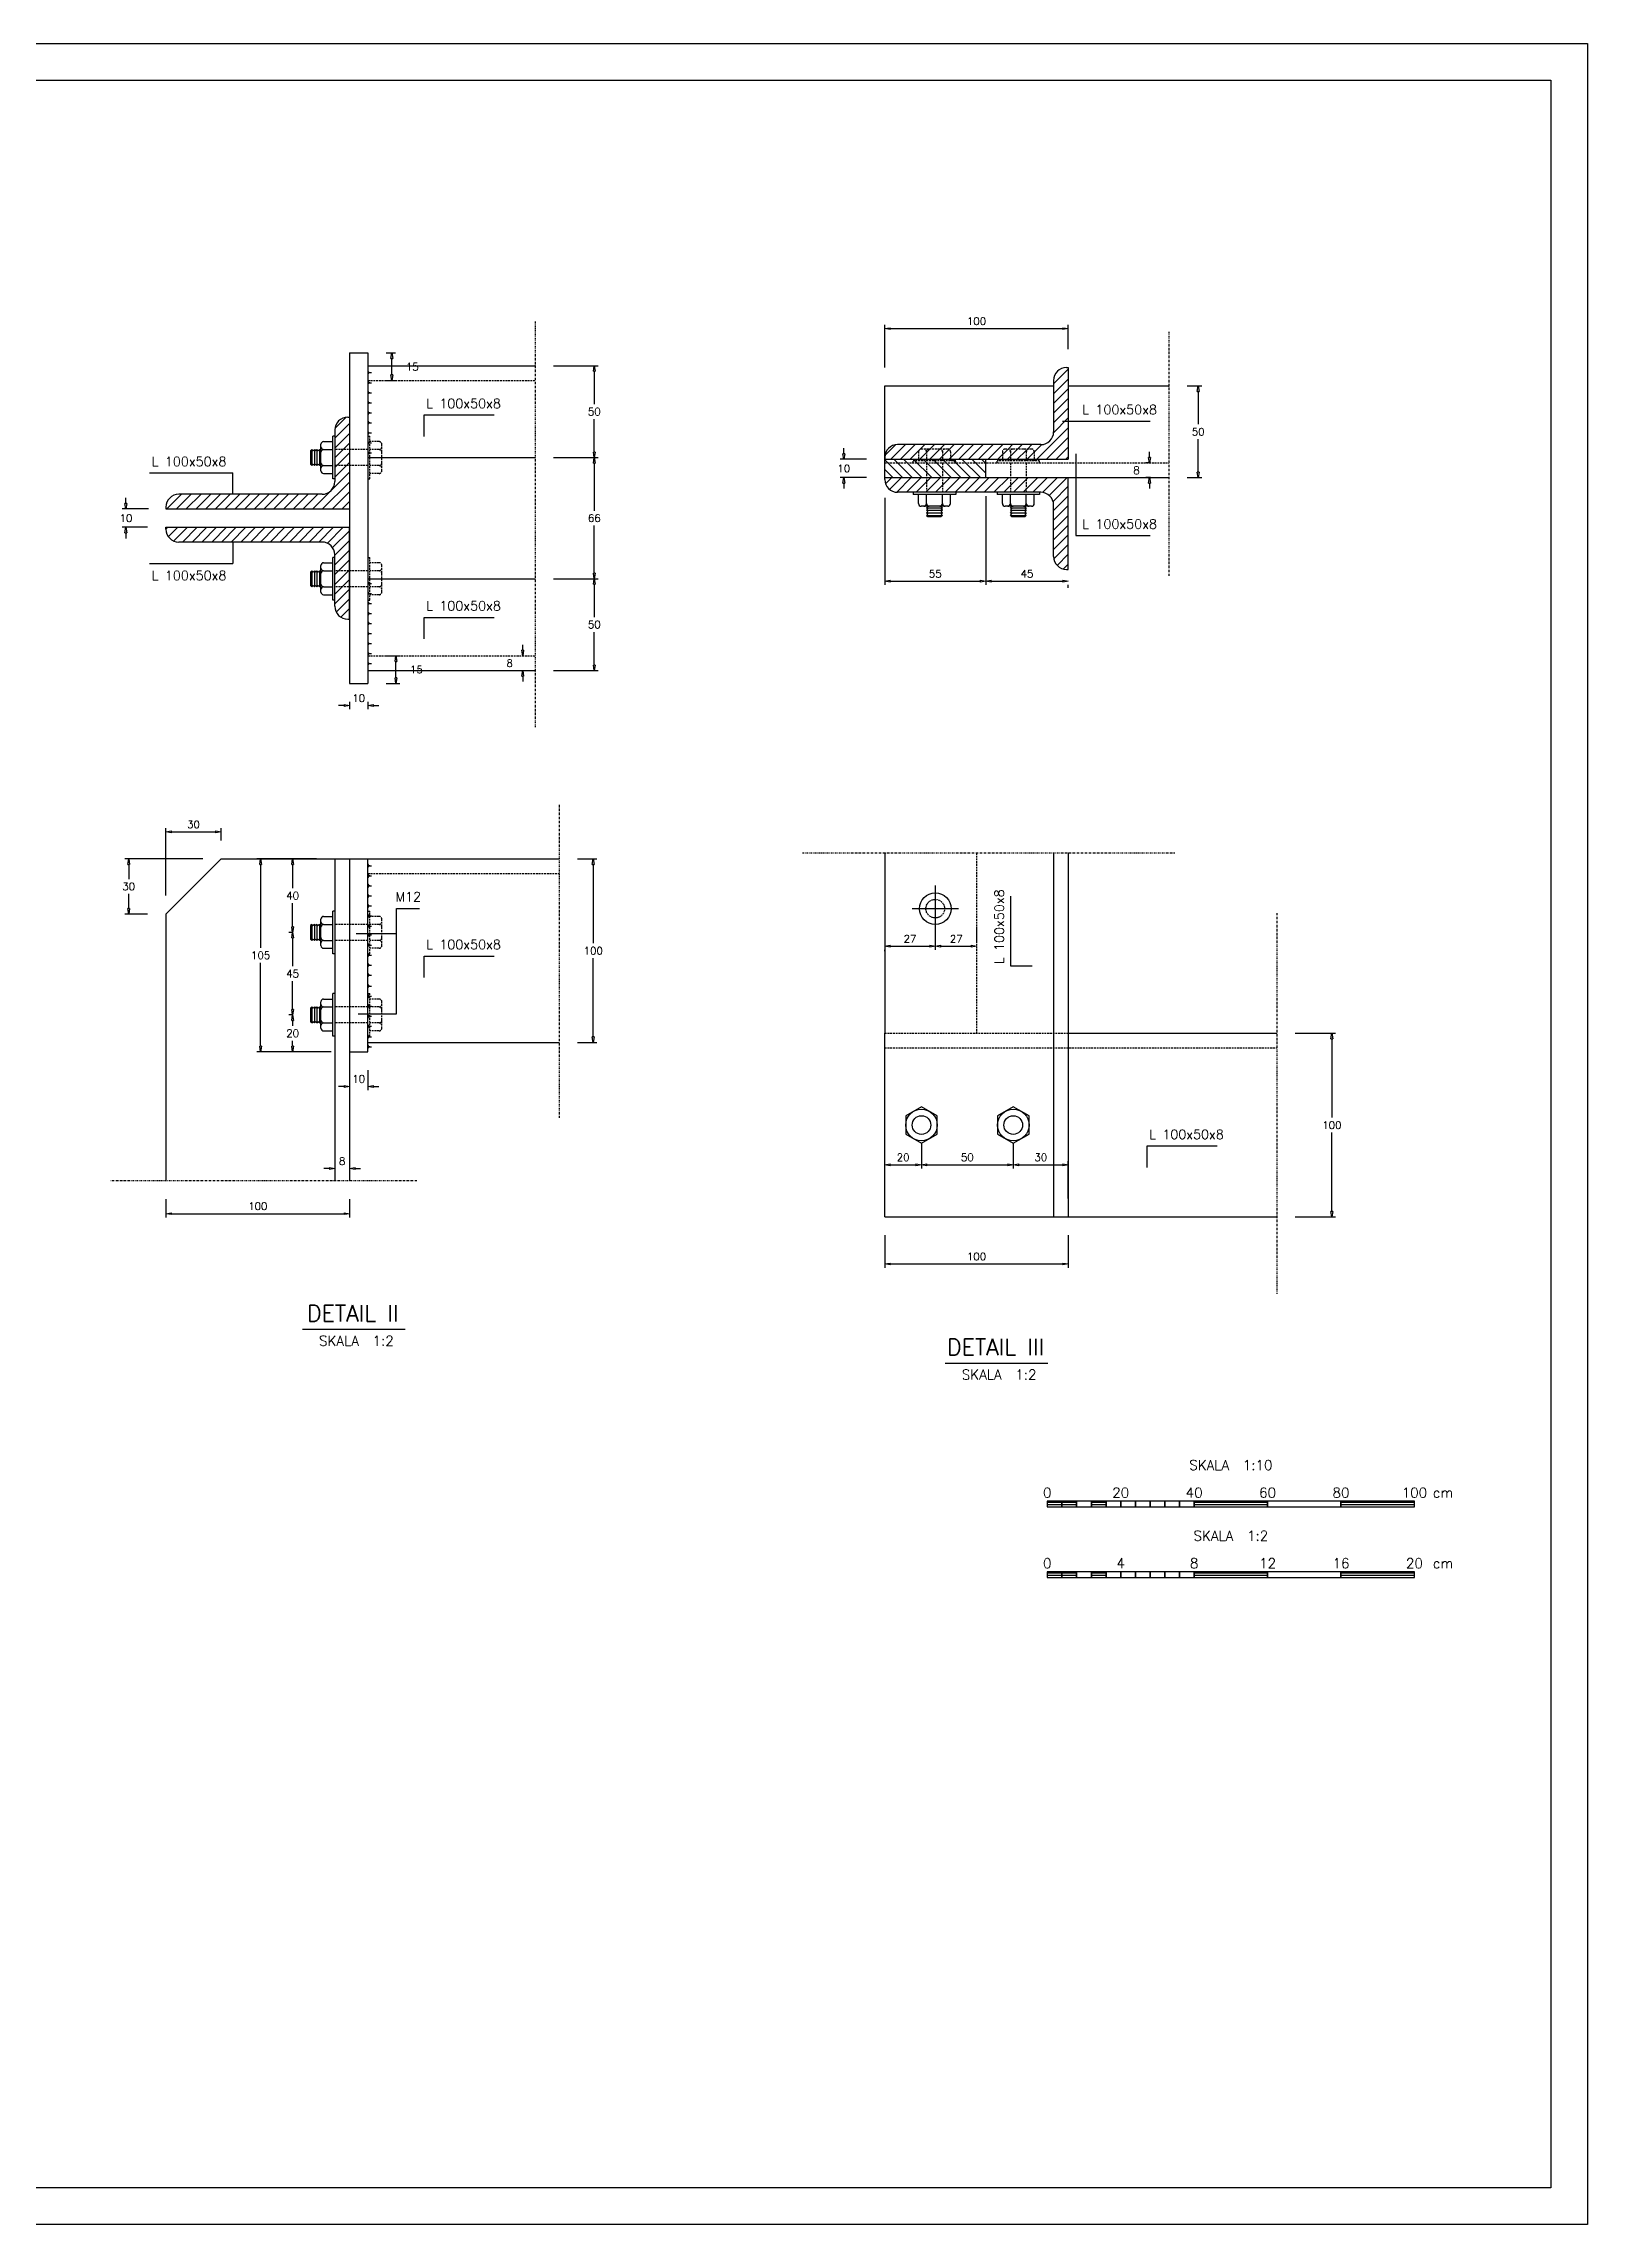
# Model space of a CAD drawing. Header units: metres. Extents: x -50 to 791, y -689 to 584.
# Drawn here: x 371 to 791, y -689 to -95 of the extents above; entities that cross this region are included whole.
import ezdxf
from ezdxf.enums import TextEntityAlignment as Align

# ---------------------------------------------------------------- set-up
doc = ezdxf.new("R2010")
doc.units = ezdxf.units.M
doc.header["$MEASUREMENT"] = 0
doc.linetypes.add('DASHDOT', pattern=[1, 0.5, -0.25, 0, -0.25])
doc.linetypes.add('DASHED', pattern=[0.75, 0.5, -0.25])
doc.styles.add('L100', font='simplex.shx', dxfattribs={"height": 2.54})
doc.styles.add('L175', font='simplex.shx', dxfattribs={"height": 4.45})
doc.styles.get("Standard").update_dxf_attribs({"font": 'Simplex.shx'})
pattern_1 = [(45, (-8248.2166, -4181.2961), (-1.3258252, 1.3258252), [])]
pattern_2 = [(0, (633.88734, -761.5353), (0, 0.635), [])]
pattern_3 = [(0, (633.88734, -780.7756), (0, 0.635), [])]

# ---------------------------------------------------------------- blocks, each defined once
blk = doc.blocks.new('_ClosedBlank')
at = {"color": 0, "linetype": 'ByBlock', "lineweight": -2}
for p, q in [((-1, 0.17), (0, 0)), ((-1, 0.17), (-1, -0.17)), ((0, 0), (-1, -0.17))]:
    blk.add_line(p, q, dxfattribs=at)

msp = doc.modelspace()

# ---------------------------------------------------------------- hatches: boundary and pattern name
at = {"linetype": 'Continuous'}
h = msp.add_hatch(dxfattribs=at)
h.set_pattern_fill('ANSI31', color=1, scale=15, style=0)
h.set_pattern_definition(pattern_1)
h.paths.add_polyline_path([(632.388596, -205.437363), (639.618883, -205.437363, -0.4142135624), (640.348715, -206.167195), (640.348715, -208.221739), (649.616013, -208.221739), (649.616013, -183.221739), (649.116013, -183.221739, 0.4142135624), (645.616013, -186.721739), (645.616013, -200.721739, -0.4142135624), (642.116013, -204.221739), (603.116013, -204.221739, 0.4142135624), (599.616013, -207.721739), (599.616013, -208.221739), (608.805205, -208.221739), (608.805205, -206.167195, -0.4142135624), (609.535036, -205.437363), (616.765323, -205.437363, -0.4142135624), (617.495155, -206.167195), (617.495155, -208.221739), (631.658764, -208.221739), (631.658764, -206.167195, -0.4142135624)])
h.paths.add_polyline_path([(610.977692, -206.167195, 0.4142135624), (610.247861, -205.437363), (609.535036, -205.437363, 0.4142135624), (608.805205, -206.167195), (608.805205, -208.221739), (610.977692, -208.221739)], flags=17)
h.paths.add_polyline_path([(615.322668, -206.167195, 0.4142135624), (614.592836, -205.437363), (611.707524, -205.437363, 0.4142135624), (610.977692, -206.167195), (610.977692, -208.221739), (615.322668, -208.221739)], flags=17)
h.paths.add_polyline_path([(617.495155, -206.167195, 0.4142135624), (616.765323, -205.437363), (616.052499, -205.437363, 0.4142135624), (615.322668, -206.167195), (615.322668, -208.221739), (617.495155, -208.221739)], flags=16)
h.paths.add_polyline_path([(633.831252, -206.167195, 0.4142135624), (633.10142, -205.437363), (632.388596, -205.437363, 0.4142135624), (631.658764, -206.167195), (631.658764, -208.221739), (633.831252, -208.221739)], flags=17)
h.paths.add_polyline_path([(638.176227, -206.167195, 0.4142135624), (637.446395, -205.437363), (634.561084, -205.437363, 0.4142135624), (633.831252, -206.167195), (633.831252, -208.221739), (638.176227, -208.221739)], flags=17)
h.paths.add_polyline_path([(640.348715, -206.167195, 0.4142135624), (639.618883, -205.437363), (638.906059, -205.437363, 0.4142135624), (638.176227, -206.167195), (638.176227, -208.221739), (640.348715, -208.221739)], flags=16)
h = msp.add_hatch(dxfattribs=at)
h.set_pattern_fill('ANSI31', color=1, scale=15, style=0)
h.set_pattern_definition([(45, (-8511.68, -4194.8298), (-1.3258252, 1.3258252), [])])
h.paths.add_polyline_path([(453.829237, -209.927868), (449.829237, -209.927868), (449.829237, -214.25538, -0.4142135624), (446.329237, -217.75538), (407.329237, -217.75538, 0.4142135624), (403.829237, -221.25538), (403.829237, -221.75538), (453.829237, -221.75538)])
h.paths.add_polyline_path([(453.829237, -205.582893), (449.829237, -205.582893), (449.829237, -209.927868), (453.829237, -209.927868)])
h.paths.add_polyline_path([(453.829237, -196.75538), (453.329237, -196.75538, 0.4142135624), (449.829237, -200.25538), (449.829237, -205.582893), (453.829237, -205.582893)])
h.paths.add_polyline_path([(453.829237, -226.75538), (403.829237, -226.75538), (403.829237, -227.25538, 0.4142135624), (407.329237, -230.75538), (446.329237, -230.75538, -0.4142135624), (449.829237, -234.25538), (449.829237, -238.582893), (453.829237, -238.582893)])
h.paths.add_polyline_path([(453.829237, -238.582893), (449.829237, -238.582893), (449.829237, -242.927868), (453.829237, -242.927868)])
h.paths.add_polyline_path([(453.829237, -242.927868), (449.829237, -242.927868), (449.829237, -248.25538, 0.4142135624), (453.329237, -251.75538), (453.829237, -251.75538)])
h = msp.add_hatch(dxfattribs=at)
h.set_pattern_fill('ANSI31', color=1, scale=15, angle=90, style=0)
h.set_pattern_definition([(135, (-8248.2166, -4181.2961), (-1.3258252, -1.3258252), [])])
h.paths.add_polyline_path([(610.977692, -209.221739), (599.616013, -209.221739), (599.616013, -213.221739), (610.977692, -213.221739)])
h.paths.add_polyline_path([(608.805205, -208.221739), (599.616013, -208.221739), (599.616013, -209.221739), (607.344276, -209.221739), (607.344276, -208.661739), (608.805205, -208.661739)])
h.paths.add_polyline_path([(615.322668, -209.221739), (610.977692, -209.221739), (610.977692, -213.221739), (615.322668, -213.221739)])
h.paths.add_polyline_path([(618.956083, -208.661739), (607.344276, -208.661739), (607.344276, -209.221739), (618.956083, -209.221739)])
h.paths.add_polyline_path([(610.977692, -208.221739), (608.805205, -208.221739), (608.805205, -208.661739), (610.977692, -208.661739)])
h.paths.add_polyline_path([(615.322668, -208.221739), (610.977692, -208.221739), (610.977692, -208.661739), (615.322668, -208.661739)])
h.paths.add_polyline_path([(617.495155, -208.221739), (615.322668, -208.221739), (615.322668, -208.661739), (617.495155, -208.661739)])
h.paths.add_polyline_path([(627.116013, -208.221739), (617.495155, -208.221739), (617.495155, -208.661739), (618.956083, -208.661739), (618.956083, -209.221739), (627.116013, -209.221739)])
h.paths.add_polyline_path([(627.116013, -209.221739), (615.322668, -209.221739), (615.322668, -213.221739), (627.116013, -213.221739)])
h = msp.add_hatch(dxfattribs=at)
h.set_pattern_fill('ANSI31', color=1, scale=15, style=0)
h.set_pattern_definition(pattern_1)
h.paths.add_polyline_path([(599.616013, -213.221739), (599.616013, -213.721739, 0.4142135624), (603.116013, -217.221739), (610.977692, -217.221739), (610.977692, -213.221739)])
h.paths.add_polyline_path([(610.977692, -213.221739), (610.977692, -217.221739), (615.322668, -217.221739), (615.322668, -213.221739)])
h.paths.add_polyline_path([(615.322668, -213.221739), (615.322668, -217.221739), (633.831252, -217.221739), (633.831252, -213.221739)])
h.paths.add_polyline_path([(638.176227, -213.221739), (633.831252, -213.221739), (633.831252, -217.221739), (638.176227, -217.221739)])
h.paths.add_polyline_path([(645.616013, -220.721739), (645.616013, -234.721739, 0.4142135624), (649.116013, -238.221739), (649.616013, -238.221739), (649.616013, -213.221739), (638.176227, -213.221739), (638.176227, -217.221739), (642.116013, -217.221739, -0.4142135624)])
h = msp.add_hatch(dxfattribs=at)
h.set_pattern_fill('LINE', color=2, scale=0.2, style=0)
h.set_pattern_definition(pattern_2)
h.paths.add_polyline_path([(643.887339, -493.535304), (647.887339, -493.535304), (647.887339, -492.035304), (643.887339, -492.035304)])
h = msp.add_hatch(dxfattribs=at)
h.set_pattern_fill('LINE', color=2, scale=0.2, style=0)
h.set_pattern_definition(pattern_2)
h.paths.add_polyline_path([(647.887339, -493.535304), (651.887339, -493.535304), (651.887339, -492.035304), (647.887339, -492.035304)])
h = msp.add_hatch(dxfattribs=at)
h.set_pattern_fill('LINE', color=2, scale=0.2, style=0)
h.set_pattern_definition(pattern_2)
h.paths.add_polyline_path([(655.887339, -493.535304), (659.887339, -493.535304), (659.887339, -492.035304), (655.887339, -492.035304)])
h = msp.add_hatch(dxfattribs=at)
h.set_pattern_fill('LINE', color=2, scale=0.2, style=0)
h.set_pattern_definition(pattern_2)
h.paths.add_polyline_path([(683.887339, -493.535304), (703.887339, -493.535304), (703.887339, -492.035304), (683.887339, -492.035304)])
h = msp.add_hatch(dxfattribs=at)
h.set_pattern_fill('LINE', color=2, scale=0.2, style=0)
h.set_pattern_definition(pattern_2)
h.paths.add_polyline_path([(723.887339, -493.535304), (743.887339, -493.535304), (743.887339, -492.035304), (723.887339, -492.035304)])
h = msp.add_hatch(dxfattribs=at)
h.set_pattern_fill('LINE', color=2, scale=0.2, style=0)
h.set_pattern_definition(pattern_3)
h.paths.add_polyline_path([(643.887339, -512.775599), (647.887339, -512.775599), (647.887339, -511.275599), (643.887339, -511.275599)])
h = msp.add_hatch(dxfattribs=at)
h.set_pattern_fill('LINE', color=2, scale=0.2, style=0)
h.set_pattern_definition(pattern_3)
h.paths.add_polyline_path([(647.887339, -512.775599), (651.887339, -512.775599), (651.887339, -511.275599), (647.887339, -511.275599)])
h = msp.add_hatch(dxfattribs=at)
h.set_pattern_fill('LINE', color=2, scale=0.2, style=0)
h.set_pattern_definition(pattern_3)
h.paths.add_polyline_path([(655.887339, -512.775599), (659.887339, -512.775599), (659.887339, -511.275599), (655.887339, -511.275599)])
h = msp.add_hatch(dxfattribs=at)
h.set_pattern_fill('LINE', color=2, scale=0.2, style=0)
h.set_pattern_definition(pattern_3)
h.paths.add_polyline_path([(683.887339, -512.775599), (703.887339, -512.775599), (703.887339, -511.275599), (683.887339, -511.275599)])
h = msp.add_hatch(dxfattribs=at)
h.set_pattern_fill('LINE', color=2, scale=0.2, style=0)
h.set_pattern_definition(pattern_3)
h.paths.add_polyline_path([(723.887339, -512.775599), (743.887339, -512.775599), (743.887339, -511.275599), (723.887339, -511.275599)])

# ---------------------------------------------------------------- linework, layer by layer
at = {"color": 3, "linetype": 'DASHDOT'}
for p, q in [((504.378712, -170.697579), (504.378712, -281.393615)), ((677.002899, -173.478366), (677.002899, -239.981092)), ((510.883328, -302.362912), (510.883328, -387.571507)), ((577.183104, -315.445579), (678.597751, -315.445579)), ((706.435917, -331.81855), (706.435917, -435.55481)), ((472.16784, -404.719538), (388.699143, -404.719538))]:
    msp.add_line(p, q, dxfattribs=at)
at = {"color": 1, "linetype": 'Continuous'}
for p, q in [((599.616013, -183.221739), (599.616013, -171.624302)), ((649.616013, -178.221739), (649.616013, -171.624302)), ((463.829237, -179.25538), (466.349297, -179.25538)), ((509.378712, -182.75538), (521.510897, -182.75538)), ((463.829237, -186.75538), (466.349297, -186.75538)), ((682.002899, -188.221739), (686.005527, -188.221739)), ((443.547831, -205.582893), (443.547831, -209.927868)), ((444.240159, -205.582893), (444.240159, -209.927868)), ((444.932488, -205.582893), (444.932488, -209.927868)), ((445.624817, -205.582893), (445.624817, -209.927868)), ((509.378712, -207.75538), (521.510897, -207.75538)), ((509.378712, -207.75538), (521.510897, -207.75538)), ((594.616013, -208.221739), (587.437913, -208.221739)), ((594.616013, -213.221739), (587.437913, -213.221739)), ((672.002899, -209.221739), (670.721715, -209.221739)), ((672.002899, -213.221739), (670.721715, -213.221739)), ((682.002899, -213.221739), (686.005527, -213.221739)), ((599.616013, -218.721739), (599.616013, -242.440233)), ((627.116013, -218.221739), (627.116013, -242.440233)), ((627.116013, -218.221739), (627.116013, -242.440233)), ((399.070786, -221.75538), (391.903456, -221.75538)), ((610.977692, -221.426159), (615.322668, -221.426159)), ((610.977692, -222.118488), (615.322668, -222.118488)), ((610.977692, -222.810816), (615.322668, -222.810816)), ((610.977692, -223.503145), (615.322668, -223.503145)), ((633.831252, -221.426159), (638.176227, -221.426159)), ((633.831252, -222.118488), (638.176227, -222.118488)), ((633.831252, -222.810816), (638.176227, -222.810816)), ((633.831252, -223.503145), (638.176227, -223.503145)), ((398.829237, -226.75538), (391.903456, -226.75538)), ((443.547831, -238.582893), (443.547831, -242.927868)), ((444.240159, -238.582893), (444.240159, -242.927868)), ((444.932488, -238.582893), (444.932488, -242.927868)), ((445.624817, -238.582893), (445.624817, -242.927868)), ((509.378712, -240.75538), (521.510897, -240.75538)), ((509.378712, -240.75538), (521.510897, -240.75538)), ((649.616013, -243.221739), (649.616013, -242.440233)), ((463.829237, -261.75538), (467.488064, -261.75538)), ((499.378712, -261.75538), (499.978017, -261.75538)), ((499.378712, -265.75538), (499.978017, -265.75538)), ((509.378712, -265.75538), (521.510897, -265.75538)), ((463.829237, -269.25538), (467.488064, -269.25538)), ((453.829237, -274.25538), (453.829237, -276.316408)), ((458.829237, -274.25538), (458.829237, -276.316408)), ((403.829237, -327.077751), (403.829237, -308.687025)), ((418.829237, -312.077751), (418.829237, -308.687025)), ((413.829237, -317.077751), (392.665422, -317.077751)), ((444.829237, -317.077751), (428.605531, -317.077751)), ((444.829237, -317.077751), (437.319532, -317.077751)), ((515.883328, -317.077751), (521.228364, -317.077751)), ((613.366013, -324.328437), (613.366013, -336.926891)), ((398.829237, -332.077751), (392.665422, -332.077751)), ((619.66524, -330.627664), (607.066786, -330.627664)), ((438.201666, -337.077751), (437.319532, -337.077751)), ((438.201666, -337.077751), (437.319532, -337.077751)), ((443.547831, -334.905264), (443.547831, -339.250239)), ((444.240159, -334.905264), (444.240159, -339.250239)), ((444.932488, -334.905264), (444.932488, -339.250239)), ((445.624817, -334.905264), (445.624817, -339.250239)), ((613.366013, -335.627664), (613.366013, -341.856443)), ((613.366013, -335.627664), (613.366013, -341.856443)), ((624.616013, -336.293694), (624.616013, -339.826443)), ((599.616013, -342.223418), (599.616013, -341.856443)), ((438.201666, -359.577751), (437.319532, -359.577751)), ((438.201666, -359.577751), (437.319532, -359.577751)), ((443.547831, -357.405264), (443.547831, -361.750239)), ((444.240159, -357.405264), (444.240159, -361.750239)), ((444.932488, -357.405264), (444.932488, -361.750239)), ((445.624817, -357.405264), (445.624817, -361.750239)), ((515.883328, -367.077751), (521.228364, -367.077751)), ((711.435917, -364.565288), (722.419222, -364.565288)), ((448.829237, -369.577751), (428.605531, -369.577751)), ((448.829237, -369.577751), (437.319532, -369.577751)), ((453.829237, -374.577751), (453.829237, -380.054748)), ((458.829237, -374.577751), (458.829237, -380.054748)), ((609.616013, -394.565288), (609.616013, -401.407498)), ((609.616013, -394.565288), (609.616013, -401.407498)), ((634.616013, -394.565288), (634.616013, -401.407498)), ((634.616013, -394.565288), (634.616013, -401.407498)), ((449.829237, -399.719538), (449.829237, -400.389783)), ((453.829237, -399.719538), (453.829237, -400.389783)), ((599.616013, -409.565288), (599.616013, -399.377498)), ((649.616013, -409.565288), (649.616013, -399.377498)), ((403.829237, -409.719538), (403.829237, -414.720551)), ((453.829237, -409.719538), (453.829237, -414.720551)), ((711.435917, -414.565288), (722.419222, -414.565288)), ((599.616013, -419.565288), (599.616013, -428.409652)), ((649.616013, -419.565288), (649.616013, -428.409652))]:
    msp.add_line(p, q, dxfattribs=at)
at = {"color": 2, "linetype": 'Continuous'}
for p, q in [((601.116013, -172.639302), (648.116013, -172.639302)), ((465.334297, -185.25538), (465.334297, -180.75538)), ((458.829237, -184.621157), (459.847356, -184.621157)), ((458.829237, -187.355563), (459.847356, -187.355563)), ((520.495897, -184.25538), (520.495897, -193.22538)), ((684.990527, -189.721739), (684.990527, -198.691739)), ((458.829237, -190.089968), (459.847356, -190.089968)), ((458.829237, -192.824374), (459.847356, -192.824374)), ((458.829237, -195.558779), (459.847356, -195.558779)), ((449.269237, -213.561284), (449.269237, -201.949477)), ((449.829237, -201.949477), (449.269237, -201.949477)), ((458.829237, -198.293185), (459.847356, -198.293185)), ((458.829237, -201.02759), (459.847356, -201.02759)), ((474.144059, -202.016353), (474.144059, -196.152867)), ((474.144059, -196.152867), (493.226085, -196.152867)), ((520.495897, -206.25538), (520.495897, -197.28538)), ((648.036498, -197.810598), (671.934739, -197.810598)), ((443.547831, -205.582893), (443.201666, -205.929057)), ((443.547831, -205.582893), (443.893995, -205.929057)), ((444.240159, -205.582893), (443.893995, -205.929057)), ((444.240159, -205.582893), (444.586324, -205.929057)), ((444.932488, -205.582893), (444.586324, -205.929057)), ((444.932488, -205.582893), (445.278652, -205.929057)), ((445.624817, -205.582893), (445.278652, -205.929057)), ((445.624817, -205.582893), (445.970981, -205.929057)), ((458.829237, -203.761996), (459.847356, -203.761996)), ((458.829237, -206.496401), (459.847356, -206.496401)), ((588.452913, -206.721739), (588.452913, -205.221739)), ((651.645471, -206.715917), (651.645471, -229.009604)), ((671.736715, -207.721739), (671.736715, -206.221739)), ((684.990527, -211.721739), (684.990527, -202.751739)), ((399.382662, -211.946468), (422.029689, -211.946468)), ((422.029689, -217.809954), (422.029689, -211.946468)), ((443.547831, -209.927868), (443.201666, -209.581703)), ((443.547831, -209.927868), (443.893995, -209.581703)), ((444.240159, -209.927868), (443.893995, -209.581703)), ((444.240159, -209.927868), (444.586324, -209.581703)), ((444.932488, -209.927868), (444.586324, -209.581703)), ((444.932488, -209.927868), (445.278652, -209.581703)), ((445.624817, -209.927868), (445.278652, -209.581703)), ((445.624817, -209.927868), (445.970981, -209.581703)), ((449.829237, -213.561284), (449.269237, -213.561284)), ((520.495897, -209.25538), (520.495897, -222.22538)), ((392.918456, -220.25538), (392.918456, -218.75538)), ((588.452913, -214.721739), (588.452913, -216.221739)), ((607.344276, -217.221739), (607.344276, -217.781739)), ((618.956083, -217.781739), (607.344276, -217.781739)), ((618.956083, -217.221739), (618.956083, -217.781739)), ((630.197836, -217.221739), (630.197836, -217.781739)), ((641.809643, -217.781739), (630.197836, -217.781739)), ((641.809643, -217.221739), (641.809643, -217.781739)), ((671.736715, -214.721739), (671.736715, -216.221739)), ((610.977692, -221.426159), (611.323857, -221.079995)), ((610.977692, -221.426159), (611.323857, -221.772323)), ((610.977692, -222.118488), (611.323857, -221.772323)), ((610.977692, -222.118488), (611.323857, -222.464652)), ((610.977692, -222.810816), (611.323857, -222.464652)), ((610.977692, -222.810816), (611.323857, -223.156981)), ((610.977692, -223.503145), (611.323857, -223.156981)), ((610.977692, -223.503145), (611.323857, -223.849309)), ((615.322668, -221.426159), (614.976503, -221.079995)), ((615.322668, -221.426159), (614.976503, -221.772323)), ((615.322668, -222.118488), (614.976503, -221.772323)), ((615.322668, -222.118488), (614.976503, -222.464652)), ((615.322668, -222.810816), (614.976503, -222.464652)), ((615.322668, -222.810816), (614.976503, -223.156981)), ((615.322668, -223.503145), (614.976503, -223.156981)), ((615.322668, -223.503145), (614.976503, -223.849309)), ((633.831252, -221.426159), (634.177416, -221.079995)), ((633.831252, -221.426159), (634.177416, -221.772323)), ((633.831252, -222.118488), (634.177416, -221.772323)), ((633.831252, -222.118488), (634.177416, -222.464652)), ((633.831252, -222.810816), (634.177416, -222.464652)), ((633.831252, -222.810816), (634.177416, -223.156981)), ((633.831252, -223.503145), (634.177416, -223.156981)), ((633.831252, -223.503145), (634.177416, -223.849309)), ((638.176227, -221.426159), (637.830063, -221.079995)), ((638.176227, -221.426159), (637.830063, -221.772323)), ((638.176227, -222.118488), (637.830063, -221.772323)), ((638.176227, -222.118488), (637.830063, -222.464652)), ((638.176227, -222.810816), (637.830063, -222.464652)), ((638.176227, -222.810816), (637.830063, -223.156981)), ((638.176227, -223.503145), (637.830063, -223.156981)), ((638.176227, -223.503145), (637.830063, -223.849309)), ((392.918456, -228.25538), (392.918456, -229.75538)), ((422.029689, -230.700806), (422.029689, -236.564292)), ((520.495897, -239.25538), (520.495897, -226.28538)), ((651.645471, -229.009604), (671.934739, -229.009604)), ((399.382662, -236.564292), (422.029689, -236.564292)), ((449.829237, -234.949477), (449.269237, -234.949477)), ((449.269237, -246.561284), (449.269237, -234.949477)), ((443.547831, -238.582893), (443.201666, -238.929057)), ((443.547831, -242.927868), (443.201666, -242.581703)), ((443.547831, -238.582893), (443.893995, -238.929057)), ((443.547831, -242.927868), (443.893995, -242.581703)), ((444.240159, -238.582893), (443.893995, -238.929057)), ((444.240159, -242.927868), (443.893995, -242.581703)), ((444.240159, -238.582893), (444.586324, -238.929057)), ((444.240159, -242.927868), (444.586324, -242.581703)), ((444.932488, -238.582893), (444.586324, -238.929057)), ((444.932488, -242.927868), (444.586324, -242.581703)), ((444.932488, -238.582893), (445.278652, -238.929057)), ((444.932488, -242.927868), (445.278652, -242.581703)), ((445.624817, -238.582893), (445.278652, -238.929057)), ((445.624817, -242.927868), (445.278652, -242.581703)), ((445.624817, -238.582893), (445.970981, -238.929057)), ((445.624817, -242.927868), (445.970981, -242.581703)), ((458.829237, -242.014359), (459.847356, -242.014359)), ((520.495897, -242.25538), (520.495897, -251.22538)), ((601.116013, -241.425233), (625.616013, -241.425233)), ((628.616013, -241.425233), (648.116013, -241.425233)), ((449.829237, -246.561284), (449.269237, -246.561284)), ((458.829237, -244.748765), (459.847356, -244.748765)), ((458.829237, -247.48317), (459.847356, -247.48317)), ((458.829237, -250.217576), (459.847356, -250.217576)), ((458.829237, -252.951981), (459.847356, -252.951981)), ((474.144059, -251.278881), (493.226085, -251.278881)), ((474.144059, -257.142367), (474.144059, -251.278881)), ((520.495897, -264.25538), (520.495897, -255.28538)), ((458.829237, -255.686387), (459.847356, -255.686387)), ((458.829237, -258.420792), (459.847356, -258.420792)), ((458.829237, -261.155198), (459.847356, -261.155198)), ((500.993017, -260.25538), (500.993017, -258.75538)), ((458.829237, -263.889603), (459.847356, -263.889603)), ((466.473064, -267.75538), (466.473064, -263.25538)), ((500.993017, -267.25538), (500.993017, -268.75538)), ((452.329237, -275.301408), (450.829237, -275.301408)), ((460.329237, -275.301408), (461.829237, -275.301408)), ((405.329237, -309.702025), (417.329237, -309.702025)), ((393.680422, -318.577751), (393.680422, -322.547751)), ((429.620531, -318.577751), (429.620531, -341.297751)), ((438.334532, -318.577751), (438.334532, -325.047751)), ((458.829237, -318.943528), (459.847356, -318.943528)), ((520.213364, -318.577751), (520.213364, -340.047751)), ((393.680422, -330.577751), (393.680422, -326.607751)), ((458.829237, -321.677934), (459.847356, -321.677934)), ((458.829237, -324.412339), (459.847356, -324.412339)), ((438.334532, -335.577751), (438.334532, -329.107751)), ((449.829237, -331.271848), (449.269237, -331.271848)), ((449.269237, -342.883655), (449.269237, -331.271848)), ((458.829237, -327.146745), (459.847356, -327.146745)), ((458.829237, -329.88115), (459.847356, -329.88115)), ((458.829237, -332.615556), (459.847356, -332.615556)), ((466.579271, -359.290657), (466.579271, -330.617934)), ((466.579271, -330.617934), (472.843584, -330.617934)), ((633.926746, -346.282947), (633.926746, -327.200922)), ((438.334532, -338.577751), (438.334532, -346.297751)), ((443.547831, -334.905264), (443.201666, -335.251428)), ((443.547831, -334.905264), (443.893995, -335.251428)), ((444.240159, -334.905264), (443.893995, -335.251428)), ((444.240159, -334.905264), (444.586324, -335.251428)), ((444.932488, -334.905264), (444.586324, -335.251428)), ((444.932488, -334.905264), (445.278652, -335.251428)), ((445.624817, -334.905264), (445.278652, -335.251428)), ((445.624817, -334.905264), (445.970981, -335.251428)), ((455.616733, -337.395122), (466.579271, -337.395122)), ((458.829237, -335.349961), (459.847356, -335.349961)), ((458.829237, -337.78842), (459.847356, -337.78842)), ((443.547831, -339.250239), (443.201666, -338.904075)), ((443.547831, -339.250239), (443.893995, -338.904075)), ((444.240159, -339.250239), (443.893995, -338.904075)), ((444.240159, -339.250239), (444.586324, -338.904075)), ((444.932488, -339.250239), (444.586324, -338.904075)), ((444.932488, -339.250239), (445.278652, -338.904075)), ((445.624817, -339.250239), (445.278652, -338.904075)), ((445.624817, -339.250239), (445.970981, -338.904075)), ((449.829237, -342.883655), (449.269237, -342.883655)), ((458.829237, -340.522825), (459.847356, -340.522825)), ((458.829237, -343.257231), (459.847356, -343.257231)), ((474.144059, -349.390527), (474.144059, -343.527041)), ((474.144059, -343.527041), (493.226085, -343.527041)), ((520.213364, -365.577751), (520.213364, -344.107751)), ((601.116013, -340.841443), (611.866013, -340.841443)), ((613.366013, -340.841443), (614.866013, -340.591443)), ((614.866013, -341.091443), (613.366013, -340.841443)), ((614.866013, -341.091443), (614.866013, -340.591443)), ((614.866013, -340.841443), (623.116013, -340.841443)), ((623.116013, -340.591443), (624.616013, -340.841443)), ((623.116013, -340.591443), (623.116013, -341.091443)), ((624.616013, -340.841443), (623.116013, -341.091443)), ((429.620531, -368.077751), (429.620531, -345.357751)), ((438.334532, -358.077751), (438.334532, -350.357751)), ((458.829237, -345.991636), (459.847356, -345.991636)), ((458.829237, -348.726042), (459.847356, -348.726042)), ((639.790232, -346.282947), (633.926746, -346.282947)), ((449.829237, -353.771848), (449.269237, -353.771848)), ((449.269237, -365.383655), (449.269237, -353.771848)), ((458.829237, -351.720993), (459.847356, -351.720993)), ((458.829237, -354.455398), (459.847356, -354.455398)), ((438.334532, -361.077751), (438.334532, -362.547751)), ((443.547831, -357.405264), (443.201666, -357.751428)), ((443.547831, -361.750239), (443.201666, -361.404075)), ((443.547831, -357.405264), (443.893995, -357.751428)), ((443.547831, -361.750239), (443.893995, -361.404075)), ((444.240159, -357.405264), (443.893995, -357.751428)), ((444.240159, -361.750239), (443.893995, -361.404075)), ((444.240159, -357.405264), (444.586324, -357.751428)), ((444.240159, -361.750239), (444.586324, -361.404075)), ((444.932488, -357.405264), (444.586324, -357.751428)), ((444.932488, -361.750239), (444.586324, -361.404075)), ((444.932488, -357.405264), (445.278652, -357.751428)), ((444.932488, -361.750239), (445.278652, -361.404075)), ((445.624817, -357.405264), (445.278652, -357.751428)), ((445.624817, -361.750239), (445.278652, -361.404075)), ((445.624817, -357.405264), (445.970981, -357.751428)), ((445.624817, -361.750239), (445.970981, -361.404075)), ((456.138763, -359.290657), (466.579271, -359.290657)), ((458.829237, -357.189804), (459.847356, -357.189804)), ((458.829237, -359.924209), (459.847356, -359.924209)), ((438.334532, -368.077751), (438.334532, -366.607751)), ((449.829237, -365.383655), (449.269237, -365.383655)), ((458.829237, -362.658615), (459.847356, -362.658615)), ((458.829237, -365.511975), (459.847356, -365.511975)), ((458.829237, -368.246381), (459.847356, -368.246381)), ((721.404222, -366.065288), (721.404222, -387.535288)), ((452.329237, -379.039748), (450.829237, -379.039748)), ((460.329237, -379.039748), (461.829237, -379.039748)), ((721.404222, -413.065288), (721.404222, -391.595288)), ((671.067011, -401.112716), (671.067011, -395.24923)), ((671.067011, -395.24923), (690.149037, -395.24923)), ((448.329237, -401.404783), (446.829237, -401.404783)), ((455.329237, -401.404783), (456.829237, -401.404783)), ((601.116013, -400.392498), (608.116013, -400.392498)), ((611.116013, -400.392498), (633.116013, -400.392498)), ((636.116013, -400.392498), (648.116013, -400.392498)), ((405.329237, -413.705551), (452.329237, -413.705551)), ((601.116013, -427.394652), (648.116013, -427.394652)), ((440.975246, -445.187421), (468.943453, -445.187421)), ((616.083254, -454.405415), (644.051461, -454.405415))]:
    msp.add_line(p, q, dxfattribs=at)
at = {"color": 4, "linetype": 'Continuous'}
for p, q in [((453.829237, -179.25538), (453.829237, -269.25538)), ((453.829237, -179.25538), (458.829237, -179.25538)), ((458.829237, -179.25538), (458.829237, -269.25538)), ((458.829237, -182.75538), (504.378712, -182.75538)), ((599.616013, -213.721739), (599.616013, -188.221739)), ((599.616013, -188.221739), (645.616013, -188.221739)), ((649.616013, -188.221739), (677.002899, -188.221739)), ((449.829237, -200.25538), (449.829237, -214.25538)), ((458.829237, -207.75538), (504.378712, -207.75538)), ((599.616013, -213.221739), (677.002899, -213.221739)), ((446.329237, -217.75538), (407.329237, -217.75538)), ((403.829237, -221.25538), (403.829237, -221.75538)), ((403.829237, -221.75538), (453.829237, -221.75538)), ((403.829237, -227.25538), (403.829237, -226.75538)), ((403.829237, -226.75538), (453.829237, -226.75538)), ((446.329237, -230.75538), (407.329237, -230.75538)), ((449.829237, -248.25538), (449.829237, -234.25538)), ((458.829237, -240.75538), (504.378712, -240.75538)), ((453.329237, -251.75538), (453.829237, -251.75538)), ((458.829237, -265.75538), (504.378712, -265.75538)), ((453.829237, -269.25538), (458.829237, -269.25538))]:
    msp.add_line(p, q, dxfattribs=at)
at = {"color": 3, "linetype": 'Continuous'}
for p, q in [((649.116013, -183.221739), (649.616013, -183.221739)), ((649.616013, -183.221739), (649.616013, -208.221739)), ((645.616013, -186.721739), (645.616013, -200.721739)), ((453.329237, -196.75538), (453.829237, -196.75538)), ((453.829237, -196.75538), (453.829237, -221.75538)), ((443.201666, -205.929057), (443.201666, -209.581703)), ((446.044861, -211.370524), (446.044861, -204.140237)), ((446.774693, -203.410405), (449.269237, -203.410405)), ((446.774693, -205.582893), (449.269237, -205.582893)), ((599.616013, -207.721739), (599.616013, -208.221739)), ((642.116013, -204.221739), (603.116013, -204.221739)), ((446.774693, -209.927868), (449.269237, -209.927868)), ((446.774693, -212.100355), (449.269237, -212.100355)), ((599.616013, -208.221739), (649.616013, -208.221739)), ((599.616013, -213.221739), (649.616013, -213.221739)), ((599.616013, -213.721739), (599.616013, -213.221739)), ((627.116013, -213.221739), (627.116013, -208.221739)), ((649.616013, -238.221739), (649.616013, -213.221739)), ((642.116013, -217.221739), (603.116013, -217.221739)), ((608.805205, -220.276283), (608.805205, -217.781739)), ((610.977692, -220.276283), (610.977692, -217.781739)), ((615.322668, -220.276283), (615.322668, -217.781739)), ((617.495155, -220.276283), (617.495155, -217.781739)), ((631.658764, -220.276283), (631.658764, -217.781739)), ((633.831252, -220.276283), (633.831252, -217.781739)), ((638.176227, -220.276283), (638.176227, -217.781739)), ((640.348715, -220.276283), (640.348715, -217.781739)), ((616.765323, -221.006115), (609.535036, -221.006115)), ((611.323857, -223.849309), (614.976503, -223.849309)), ((639.618883, -221.006115), (632.388596, -221.006115)), ((634.177416, -223.849309), (637.830063, -223.849309)), ((645.616013, -234.721739), (645.616013, -220.721739)), ((453.829237, -251.75538), (453.829237, -226.75538)), ((446.044861, -244.370524), (446.044861, -237.140237)), ((446.774693, -236.410405), (449.269237, -236.410405)), ((443.201666, -238.929057), (443.201666, -242.581703)), ((446.774693, -238.582893), (449.269237, -238.582893)), ((446.774693, -242.927868), (449.269237, -242.927868)), ((649.116013, -238.221739), (649.616013, -238.221739)), ((446.774693, -245.100355), (449.269237, -245.100355)), ((443.201666, -335.251428), (443.201666, -338.904075)), ((446.044861, -340.692895), (446.044861, -333.462608)), ((446.774693, -332.732776), (449.269237, -332.732776)), ((446.774693, -334.905264), (449.269237, -334.905264)), ((446.774693, -339.250239), (449.269237, -339.250239)), ((446.774693, -341.422726), (449.269237, -341.422726)), ((446.044861, -363.192895), (446.044861, -355.962608)), ((446.774693, -355.232776), (449.269237, -355.232776)), ((443.201666, -357.751428), (443.201666, -361.404075)), ((446.774693, -357.405264), (449.269237, -357.405264)), ((446.774693, -361.750239), (449.269237, -361.750239)), ((446.774693, -363.922726), (449.269237, -363.922726)), ((609.616013, -384.599603), (605.315603, -387.082446)), ((613.916424, -387.082446), (609.616013, -384.599603)), ((634.616013, -384.599603), (630.315603, -387.082446)), ((638.916424, -387.082446), (634.616013, -384.599603)), ((605.315603, -387.082446), (605.315603, -392.048131)), ((613.916424, -392.048131), (613.916424, -387.082446)), ((630.315603, -387.082446), (630.315603, -392.048131)), ((638.916424, -392.048131), (638.916424, -387.082446)), ((605.315603, -392.048131), (609.616013, -394.530974)), ((609.616013, -394.530974), (613.916424, -392.048131)), ((630.315603, -392.048131), (634.616013, -394.530974)), ((634.616013, -394.530974), (638.916424, -392.048131))]:
    msp.add_line(p, q, dxfattribs=at)
at = {"color": 2, "linetype": 'DASHED'}
for p, q in [((458.829237, -186.75538), (504.378712, -186.75538)), ((458.829237, -201.949477), (459.389237, -201.949477)), ((459.389237, -213.561284), (459.389237, -201.949477)), ((458.829237, -205.582893), (449.829237, -205.582893)), ((458.829237, -209.927868), (449.829237, -209.927868)), ((458.829237, -213.561284), (459.389237, -213.561284)), ((599.616013, -209.221739), (677.002899, -209.221739)), ((618.956083, -208.661739), (607.344276, -208.661739)), ((607.344276, -209.221739), (607.344276, -208.661739)), ((610.977692, -209.221739), (610.977692, -217.221739)), ((615.322668, -209.221739), (615.322668, -217.221739)), ((618.956083, -209.221739), (618.956083, -208.661739)), ((641.809643, -208.661739), (630.197836, -208.661739)), ((630.197836, -209.221739), (630.197836, -208.661739)), ((633.831252, -209.221739), (633.831252, -217.221739)), ((638.176227, -209.221739), (638.176227, -217.221739)), ((641.809643, -209.221739), (641.809643, -208.661739)), ((458.829237, -234.949477), (459.389237, -234.949477)), ((459.389237, -246.561284), (459.389237, -234.949477)), ((458.829237, -238.582893), (449.829237, -238.582893)), ((458.829237, -242.927868), (449.829237, -242.927868)), ((458.829237, -246.561284), (459.389237, -246.561284)), ((458.829237, -261.75538), (504.378712, -261.75538)), ((624.616013, -315.445579), (624.616013, -364.565288)), ((458.829237, -321.077751), (510.883328, -321.077751)), ((458.829237, -331.271848), (459.389237, -331.271848)), ((459.389237, -342.883655), (459.389237, -331.271848)), ((458.829237, -334.905264), (449.829237, -334.905264)), ((458.829237, -339.250239), (449.829237, -339.250239)), ((458.829237, -342.883655), (459.389237, -342.883655)), ((458.829237, -353.771848), (459.389237, -353.771848)), ((459.389237, -365.383655), (459.389237, -353.771848)), ((458.829237, -357.405264), (449.829237, -357.405264)), ((458.829237, -361.750239), (449.829237, -361.750239)), ((458.829237, -365.383655), (459.389237, -365.383655)), ((599.616013, -364.565288), (649.616013, -364.565288)), ((599.616013, -368.565288), (706.435917, -368.565288))]:
    msp.add_line(p, q, dxfattribs=at)
at = {"color": 3, "linetype": 'DASHED'}
for p, q in [((461.883781, -203.410405), (459.389237, -203.410405)), ((461.883781, -205.582893), (459.389237, -205.582893)), ((462.613613, -211.370524), (462.613613, -204.140237)), ((608.805205, -206.167195), (608.805205, -208.661739)), ((616.765323, -205.437363), (609.535036, -205.437363)), ((610.977692, -206.167195), (610.977692, -208.661739)), ((615.322668, -206.167195), (615.322668, -208.661739)), ((617.495155, -206.167195), (617.495155, -208.661739)), ((631.658764, -206.167195), (631.658764, -208.661739)), ((639.618883, -205.437363), (632.388596, -205.437363)), ((633.831252, -206.167195), (633.831252, -208.661739)), ((638.176227, -206.167195), (638.176227, -208.661739)), ((640.348715, -206.167195), (640.348715, -208.661739)), ((461.883781, -209.927868), (459.389237, -209.927868)), ((461.883781, -212.100355), (459.389237, -212.100355)), ((461.883781, -236.410405), (459.389237, -236.410405)), ((462.613613, -244.370524), (462.613613, -237.140237)), ((461.883781, -238.582893), (459.389237, -238.582893)), ((461.883781, -242.927868), (459.389237, -242.927868)), ((461.883781, -245.100355), (459.389237, -245.100355)), ((461.883781, -332.732776), (459.389237, -332.732776)), ((461.883781, -334.905264), (459.389237, -334.905264)), ((462.613613, -340.692895), (462.613613, -333.462608)), ((461.883781, -339.250239), (459.389237, -339.250239)), ((461.883781, -341.422726), (459.389237, -341.422726)), ((461.883781, -355.232776), (459.389237, -355.232776)), ((462.613613, -363.192895), (462.613613, -355.962608)), ((461.883781, -357.405264), (459.389237, -357.405264)), ((461.883781, -361.750239), (459.389237, -361.750239)), ((461.883781, -363.922726), (459.389237, -363.922726))]:
    msp.add_line(p, q, dxfattribs=at)
at = {"color": 4}
for p, q in [((403.829237, -332.077751), (418.829237, -317.077751)), ((418.829237, -317.077751), (510.883328, -317.077751)), ((453.829237, -317.077751), (453.829237, -404.719538)), ((599.616013, -315.445579), (599.616013, -364.565288)), ((649.616013, -315.445579), (649.616013, -414.565288)), ((403.829237, -332.077751), (403.829237, -404.719538)), ((458.829237, -367.077751), (510.883328, -367.077751)), ((599.616013, -414.565288), (599.616013, -364.565288)), ((649.616013, -364.565288), (706.435917, -364.565288)), ((453.829237, -369.577751), (458.829237, -369.577751)), ((599.616013, -414.565288), (706.435917, -414.565288))]:
    msp.add_line(p, q, dxfattribs=at)
at = {"color": 3}
for p, q in [((449.829237, -317.077751), (449.829237, -404.719538)), ((458.829237, -369.577751), (458.829237, -317.077751))]:
    msp.add_line(p, q, dxfattribs=at)
at = {"color": 2}
msp.add_line((645.616013, -315.445579), (645.616013, -414.565288), dxfattribs=at)
msp.add_lwpolyline([(791, -95), (791, -689), (-50, -689), (-50, -95)], close=True, dxfattribs=at)
at = {"color": 6}
msp.add_lwpolyline([(0, -679), (0, -105), (781, -105), (781, -679)], close=True, dxfattribs=at)
at = {"color": 3, "linetype": 'Continuous'}
for points in [[(643.887339, -493.535304), (647.887339, -493.535304), (647.887339, -492.035304), (643.887339, -492.035304)], [(647.887339, -493.535304), (651.887339, -493.535304), (651.887339, -492.035304), (647.887339, -492.035304)], [(651.887339, -493.535304), (655.887339, -493.535304), (655.887339, -492.035304), (651.887339, -492.035304)], [(655.887339, -493.535304), (659.887339, -493.535304), (659.887339, -492.035304), (655.887339, -492.035304)], [(659.887339, -493.535304), (663.887339, -493.535304), (663.887339, -492.035304), (659.887339, -492.035304)], [(663.887339, -493.535304), (667.887339, -493.535304), (667.887339, -492.035304), (663.887339, -492.035304)], [(667.887339, -493.535304), (671.887339, -493.535304), (671.887339, -492.035304), (667.887339, -492.035304)], [(671.887339, -493.535304), (675.887339, -493.535304), (675.887339, -492.035304), (671.887339, -492.035304)], [(675.887339, -493.535304), (679.887339, -493.535304), (679.887339, -492.035304), (675.887339, -492.035304)], [(679.887339, -493.535304), (683.887339, -493.535304), (683.887339, -492.035304), (679.887339, -492.035304)], [(683.887339, -493.535304), (703.887339, -493.535304), (703.887339, -492.035304), (683.887339, -492.035304)], [(703.887339, -493.535304), (723.887339, -493.535304), (723.887339, -492.035304), (703.887339, -492.035304)], [(723.887339, -493.535304), (743.887339, -493.535304), (743.887339, -492.035304), (723.887339, -492.035304)], [(643.887339, -512.775599), (647.887339, -512.775599), (647.887339, -511.275599), (643.887339, -511.275599)], [(647.887339, -512.775599), (651.887339, -512.775599), (651.887339, -511.275599), (647.887339, -511.275599)], [(651.887339, -512.775599), (655.887339, -512.775599), (655.887339, -511.275599), (651.887339, -511.275599)], [(655.887339, -512.775599), (659.887339, -512.775599), (659.887339, -511.275599), (655.887339, -511.275599)], [(659.887339, -512.775599), (663.887339, -512.775599), (663.887339, -511.275599), (659.887339, -511.275599)], [(663.887339, -512.775599), (667.887339, -512.775599), (667.887339, -511.275599), (663.887339, -511.275599)], [(667.887339, -512.775599), (671.887339, -512.775599), (671.887339, -511.275599), (667.887339, -511.275599)], [(671.887339, -512.775599), (675.887339, -512.775599), (675.887339, -511.275599), (671.887339, -511.275599)], [(675.887339, -512.775599), (679.887339, -512.775599), (679.887339, -511.275599), (675.887339, -511.275599)], [(679.887339, -512.775599), (683.887339, -512.775599), (683.887339, -511.275599), (679.887339, -511.275599)], [(683.887339, -512.775599), (703.887339, -512.775599), (703.887339, -511.275599), (683.887339, -511.275599)], [(703.887339, -512.775599), (723.887339, -512.775599), (723.887339, -511.275599), (703.887339, -511.275599)], [(723.887339, -512.775599), (743.887339, -512.775599), (743.887339, -511.275599), (723.887339, -511.275599)]]:
    msp.add_lwpolyline(points, close=True, dxfattribs=at)
for centre, radius in [((613.366013, -330.627664), 4.30041), ((609.616013, -389.565288), 2.540484), ((634.616013, -389.565288), 2.540484)]:
    msp.add_circle(centre, radius, dxfattribs=at)
at = {"color": 2, "linetype": 'DASHED', "ltscale": 0.5}
msp.add_circle((613.366013, -330.627664), 2.540484, dxfattribs=at)
at = {"color": 2, "linetype": 'Continuous'}
for centre in [(609.616013, -389.565288), (634.616013, -389.565288)]:
    msp.add_circle(centre, 4.30041, dxfattribs=at)
for centre, start, end in [((459.329237, -184.121157), 180, 270), ((459.329237, -185.121157), 90, 180), ((459.329237, -186.855563), 180, 270), ((459.329237, -187.855563), 90, 180), ((459.329237, -189.589968), 180, 270), ((459.329237, -190.589968), 90, 180), ((459.329237, -192.324374), 180, 270), ((459.329237, -193.324374), 90, 180), ((459.329237, -195.058779), 180, 270), ((459.329237, -196.058779), 90, 180), ((459.329237, -197.793185), 180, 270), ((459.329237, -198.793185), 90, 180), ((459.329237, -200.52759), 180, 270), ((459.329237, -201.52759), 90, 180), ((459.329237, -203.261996), 180, 270), ((459.329237, -204.261996), 90, 180), ((459.329237, -205.996401), 180, 270), ((459.329237, -206.996401), 90, 180), ((459.329237, -241.514359), 180, 270), ((459.329237, -242.514359), 90, 180), ((459.329237, -244.248765), 180, 270), ((459.329237, -245.248765), 90, 180), ((459.329237, -246.98317), 180, 270), ((459.329237, -247.98317), 90, 180), ((459.329237, -249.717576), 180, 270), ((459.329237, -250.717576), 90, 180), ((459.329237, -252.451981), 180, 270), ((459.329237, -253.451981), 90, 180), ((459.329237, -255.186387), 180, 270), ((459.329237, -256.186387), 90, 180), ((459.329237, -257.920792), 180, 270), ((459.329237, -258.920792), 90, 180), ((459.329237, -260.655198), 180, 270), ((459.329237, -261.655198), 90, 180), ((459.329237, -263.389603), 180, 270), ((459.329237, -264.389603), 90, 180), ((459.329237, -318.443528), 180, 270), ((459.329237, -319.443528), 90, 180), ((459.329237, -321.177934), 180, 270), ((459.329237, -322.177934), 90, 180), ((459.329237, -323.912339), 180, 270), ((459.329237, -324.912339), 90, 180), ((459.329237, -326.646745), 180, 270), ((459.329237, -327.646745), 90, 180), ((459.329237, -329.38115), 180, 270), ((459.329237, -330.38115), 90, 180), ((459.329237, -332.115556), 180, 270), ((459.329237, -333.115556), 90, 180), ((459.329237, -334.849961), 180, 270), ((459.329237, -335.849961), 90, 180), ((459.329237, -337.28842), 180, 270), ((459.329237, -338.28842), 90, 180), ((459.329237, -340.022825), 180, 270), ((459.329237, -341.022825), 90, 180), ((459.329237, -342.757231), 180, 270), ((459.329237, -343.757231), 90, 180), ((459.329237, -345.491636), 180, 270), ((459.329237, -346.491636), 90, 180), ((459.329237, -348.226042), 180, 270), ((459.329237, -349.226042), 90, 180), ((459.329237, -351.220993), 180, 270), ((459.329237, -352.220993), 90, 180), ((459.329237, -353.955398), 180, 270), ((459.329237, -354.955398), 90, 180), ((459.329237, -356.689804), 180, 270), ((459.329237, -357.689804), 90, 180), ((459.329237, -359.424209), 180, 270), ((459.329237, -360.424209), 90, 180), ((459.329237, -362.158615), 180, 270), ((459.329237, -363.158615), 90, 180), ((459.329237, -365.011975), 180, 270), ((459.329237, -366.011975), 90, 180), ((459.329237, -367.746381), 180, 270), ((459.329237, -368.746381), 90, 180)]:
    msp.add_arc(centre, 0.5, start, end, dxfattribs=at)
at = {"color": 3, "linetype": 'Continuous'}
for centre, radius, start, end in [((649.116013, -186.721739), 3.5, 90, 180), ((642.116013, -200.721739), 3.5, 270, 0), ((446.774693, -204.140237), 0.729832, 90, 180), ((446.774693, -204.853061), 0.729832, 180, 270), ((446.774693, -206.312724), 0.729832, 90, 180), ((603.116013, -207.721739), 3.5, 90, 180), ((446.774693, -209.198036), 0.729832, 180, 270), ((446.774693, -210.6577), 0.729832, 90, 180), ((446.774693, -211.370524), 0.729832, 180, 270), ((603.116013, -213.721739), 3.5, 180, 270), ((642.116013, -220.721739), 3.5, 0, 90), ((609.535036, -220.276283), 0.729832, 180, 270), ((610.247861, -220.276283), 0.729832, 270, 0), ((611.707524, -220.276283), 0.729832, 180, 270), ((614.592836, -220.276283), 0.729832, 270, 0), ((616.052499, -220.276283), 0.729832, 180, 270), ((616.765323, -220.276283), 0.729832, 270, 0), ((632.388596, -220.276283), 0.729832, 180, 270), ((633.10142, -220.276283), 0.729832, 270, 0), ((634.561084, -220.276283), 0.729832, 180, 270), ((637.446395, -220.276283), 0.729832, 270, 0), ((638.906059, -220.276283), 0.729832, 180, 270), ((639.618883, -220.276283), 0.729832, 270, 0), ((446.774693, -237.140237), 0.729832, 90, 180), ((649.116013, -234.721739), 3.5, 180, 270), ((446.774693, -237.853061), 0.729832, 180, 270), ((446.774693, -239.312724), 0.729832, 90, 180), ((446.774693, -242.198036), 0.729832, 180, 270), ((446.774693, -243.6577), 0.729832, 90, 180), ((446.774693, -244.370524), 0.729832, 180, 270), ((446.774693, -333.462608), 0.729832, 90, 180), ((446.774693, -334.175432), 0.729832, 180, 270), ((446.774693, -335.635095), 0.729832, 90, 180), ((446.774693, -338.520407), 0.729832, 180, 270), ((446.774693, -339.980071), 0.729832, 90, 180), ((446.774693, -340.692895), 0.729832, 180, 270), ((446.774693, -355.962608), 0.729832, 90, 180), ((446.774693, -356.675432), 0.729832, 180, 270), ((446.774693, -358.135095), 0.729832, 90, 180), ((446.774693, -361.020407), 0.729832, 180, 270), ((446.774693, -362.480071), 0.729832, 90, 180), ((446.774693, -363.192895), 0.729832, 180, 270)]:
    msp.add_arc(centre, radius, start, end, dxfattribs=at)
at = {"color": 4, "linetype": 'Continuous'}
for centre, start, end in [((453.329237, -200.25538), 90, 180), ((407.329237, -221.25538), 90, 180), ((446.329237, -214.25538), 270, 0), ((407.329237, -227.25538), 180, 270), ((446.329237, -234.25538), 0, 90), ((453.329237, -248.25538), 180, 270)]:
    msp.add_arc(centre, 3.5, start, end, dxfattribs=at)
at = {"color": 3, "linetype": 'DASHED'}
for centre, start, end in [((461.883781, -204.140237), 360, 90), ((461.883781, -204.853061), 270, 0), ((461.883781, -206.312724), 360, 90), ((609.535036, -206.167195), 90, 180), ((610.247861, -206.167195), 360, 90), ((611.707524, -206.167195), 90, 180), ((614.592836, -206.167195), 360, 90), ((616.052499, -206.167195), 90, 180), ((616.765323, -206.167195), 360, 90), ((632.388596, -206.167195), 90, 180), ((633.10142, -206.167195), 360, 90), ((634.561084, -206.167195), 90, 180), ((637.446395, -206.167195), 360, 90), ((638.906059, -206.167195), 90, 180), ((639.618883, -206.167195), 360, 90), ((461.883781, -209.198036), 270, 0), ((461.883781, -210.6577), 360, 90), ((461.883781, -211.370524), 270, 0), ((461.883781, -237.140237), 360, 90), ((461.883781, -237.853061), 270, 0), ((461.883781, -239.312724), 360, 90), ((461.883781, -242.198036), 270, 0), ((461.883781, -243.6577), 360, 90), ((461.883781, -244.370524), 270, 0), ((461.883781, -333.462608), 360, 90), ((461.883781, -334.175432), 270, 0), ((461.883781, -335.635095), 360, 90), ((461.883781, -338.520407), 270, 0), ((461.883781, -339.980071), 360, 90), ((461.883781, -340.692895), 270, 0), ((461.883781, -355.962608), 360, 90), ((461.883781, -356.675432), 270, 0), ((461.883781, -358.135095), 360, 90), ((461.883781, -361.020407), 270, 0), ((461.883781, -362.480071), 360, 90), ((461.883781, -363.192895), 270, 0)]:
    msp.add_arc(centre, 0.729832, start, end, dxfattribs=at)

# ---------------------------------------------------------------- block references
at = {"color": 2, "linetype": 'Continuous', "xscale": 1.5, "yscale": 1.5, "zscale": 1.5}
for p, rotation in [((599.616013, -172.639302), 180), ((465.334297, -179.25538), 90), ((520.495897, -182.75538), 90), ((465.334297, -186.75538), 270), ((684.990527, -188.221739), 90), ((520.495897, -207.75538), 270), ((520.495897, -207.75538), 90), ((588.452913, -208.221739), 270), ((671.736715, -209.221739), 270), ((588.452913, -213.221739), 90), ((671.736715, -213.221739), 90), ((684.990527, -213.221739), 270), ((392.918456, -221.75538), 270), ((392.918456, -226.75538), 90), ((520.495897, -240.75538), 270), ((520.495897, -240.75538), 90), ((599.616013, -241.425233), 180), ((627.116013, -241.425233), 180), ((500.993017, -261.75538), 270), ((466.473064, -261.75538), 90), ((500.993017, -265.75538), 90), ((520.495897, -265.75538), 270), ((466.473064, -269.25538), 270), ((458.829237, -275.301408), 180), ((403.829237, -309.702025), 180), ((393.680422, -317.077751), 90), ((429.620531, -317.077751), 90), ((438.334532, -317.077751), 90), ((520.213364, -317.077751), 90), ((393.680422, -332.077751), 270), ((438.334532, -337.077751), 270), ((438.334532, -337.077751), 90), ((599.616013, -340.841443), 180), ((438.334532, -359.577751), 270), ((438.334532, -359.577751), 90), ((429.620531, -369.577751), 270), ((438.334532, -369.577751), 270), ((520.213364, -367.077751), 270), ((721.404222, -364.565288), 90), ((458.829237, -379.039748), 180), ((453.829237, -401.404783), 180), ((599.616013, -400.392498), 180), ((609.616013, -400.392498), 180), ((634.616013, -400.392498), 180), ((403.829237, -413.705551), 180), ((721.404222, -414.565288), 270), ((599.616013, -427.394652), 180)]:
    msp.add_blockref('_ClosedBlank', p, dxfattribs=dict(at, rotation=rotation))
for p in [(649.616013, -172.639302), (627.116013, -241.425233), (649.616013, -241.425233), (453.829237, -275.301408), (418.829237, -309.702025), (613.366013, -340.841443), (453.829237, -379.039748), (449.829237, -401.404783), (609.616013, -400.392498), (634.616013, -400.392498), (649.616013, -400.392498), (453.829237, -413.705551), (649.616013, -427.394652)]:
    msp.add_blockref('_ClosedBlank', p, dxfattribs=at)

# ---------------------------------------------------------------- texts
at = {"color": 3, "linetype": 'Continuous', "style": 'L100'}
for s, p in [('L 100x50x8', (474.69778, -195.051953)), ('L 100x50x8', (653.406435, -196.709684)), ('L 100x50x8', (399.936383, -210.845554)), ('L 100x50x8', (653.406435, -227.90869)), ('L 100x50x8', (399.936383, -241.89854)), ('L 100x50x8', (474.69778, -250.177967)), ('M12', (466.345377, -329.393069)), ('L 100x50x8', (474.69778, -342.426126)), ('L 100x50x8', (671.620732, -394.148315))]:
    msp.add_text(s, height=2.54, dxfattribs=at).set_placement(p, align=Align.BOTTOM_LEFT)
msp.add_text('L 100x50x8', height=2.54, rotation=90, dxfattribs=at).set_placement((632.825832, -345.729226), align=Align.BOTTOM_LEFT)
at = {"color": 3, "linetype": 'Continuous'}
for s, height, p in [('27', 2.03, (617.34768, -339.826443)), ('cm', 2.7, (748.887339, -491.035304)), ('cm', 2.7, (748.887339, -510.275599))]:
    msp.add_text(s, height=height, dxfattribs=at).set_placement(p)
at = {"color": 5, "linetype": 'DASHED', "style": 'L175'}
for s, p in [('DETAIL II', (454.707758, -443.043493)), ('DETAIL III', (629.815766, -452.261486))]:
    msp.add_text(s, height=4.45, dxfattribs=at).set_placement(p, align=Align.CENTER)
at = {"color": 3, "linetype": 'Continuous'}
for s, p in [('SKALA  1:2', (455.686348, -449.6821)), ('SKALA  1:2', (630.771797, -458.8886)), ('SKALA  1:10', (693.887339, -483.535304)), ('0', (643.887339, -491.035304)), ('20', (663.887339, -491.035304)), ('40', (683.887339, -491.035304)), ('60', (703.887339, -491.035304)), ('80', (723.887339, -491.035304)), ('100', (743.887339, -491.035304)), ('SKALA  1:2', (693.887339, -502.775599)), ('0', (643.887339, -510.275599)), ('4', (663.887339, -510.275599)), ('8', (683.887339, -510.275599)), ('12', (703.887339, -510.275599)), ('16', (723.887339, -510.275599)), ('20', (743.887339, -510.275599))]:
    msp.add_text(s, height=2.7, dxfattribs=at).set_placement(p, align=Align.CENTER)
at = {"color": 3, "linetype": 'Continuous', "char_height": 2.03, "attachment_point": 5}
for s, insert in [('\\A1;100', (624.616013, -170.609302)), ('\\A1;15', (470.916797, -183.00538)), ('\\A1;50', (520.495897, -195.25538)), ('\\A1;50', (684.990527, -200.721739)), ('\\A1;10', (588.452913, -210.721739)), ('\\A1;8', (668.184215, -211.221739)), ('\\A1;10', (392.918456, -224.25538)), ('\\A1;66', (520.495897, -224.25538)), ('\\A1;55', (613.366013, -239.395233)), ('\\A1;45', (638.366013, -239.395233)), ('\\A1;50', (520.495897, -253.25538)), ('\\A1;15', (472.055564, -265.50538)), ('\\A1;8', (497.440517, -263.75538)), ('\\A1;10', (456.329237, -273.271408)), ('\\A1;30', (411.329237, -307.672025)), ('\\A1;30', (393.680422, -324.577751)), ('\\A1;40', (438.334532, -327.077751)), ('\\A1;27', (606.491013, -338.811443)), ('\\A1;105', (429.620531, -343.327751)), ('\\A1;100', (520.213364, -342.077751)), ('\\A1;45', (438.334532, -348.327751)), ('\\A1;20', (438.334532, -364.577751)), ('\\A1;10', (456.329237, -377.009748)), ('\\A1;100', (721.404222, -389.565288)), ('\\A1;20', (604.616013, -398.362498)), ('\\A1;50', (622.116013, -398.362498)), ('\\A1;30', (642.116013, -398.362498)), ('\\A1;8', (451.829237, -399.374783)), ('\\A1;100', (428.829237, -411.675551)), ('\\A1;100', (624.616013, -425.364652))]:
    msp.add_mtext(s, dxfattribs=dict(at, insert=insert))

doc.saveas('drawing.dxf')
